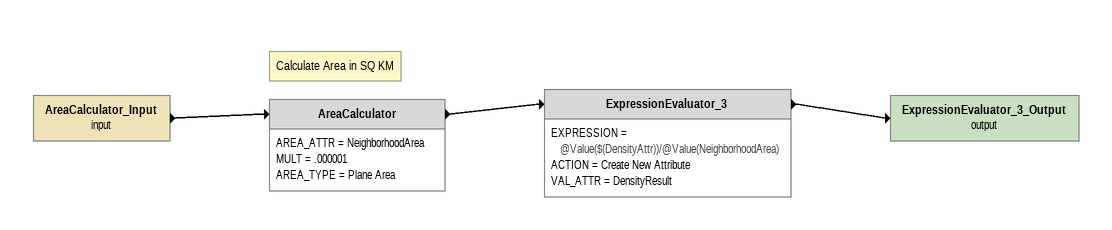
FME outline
AreaCalculator_Input (input)
    -> AreaCalculator
Note: Calculate Area in SQ KM
AreaCalculator
    AREA_ATTR = NeighborhoodArea
    MULT = .000001
    AREA_TYPE = Plane Area
    -> ExpressionEvaluator_3
ExpressionEvaluator_3
    EXPRESSION = @Value($(DensityAttr))/@Value(NeighborhoodArea)
    ACTION = Create New Attribute
    VAL_ATTR = DensityResult
    -> ExpressionEvaluator_3_Output (output)
ExpressionEvaluator_3_Output (output)
